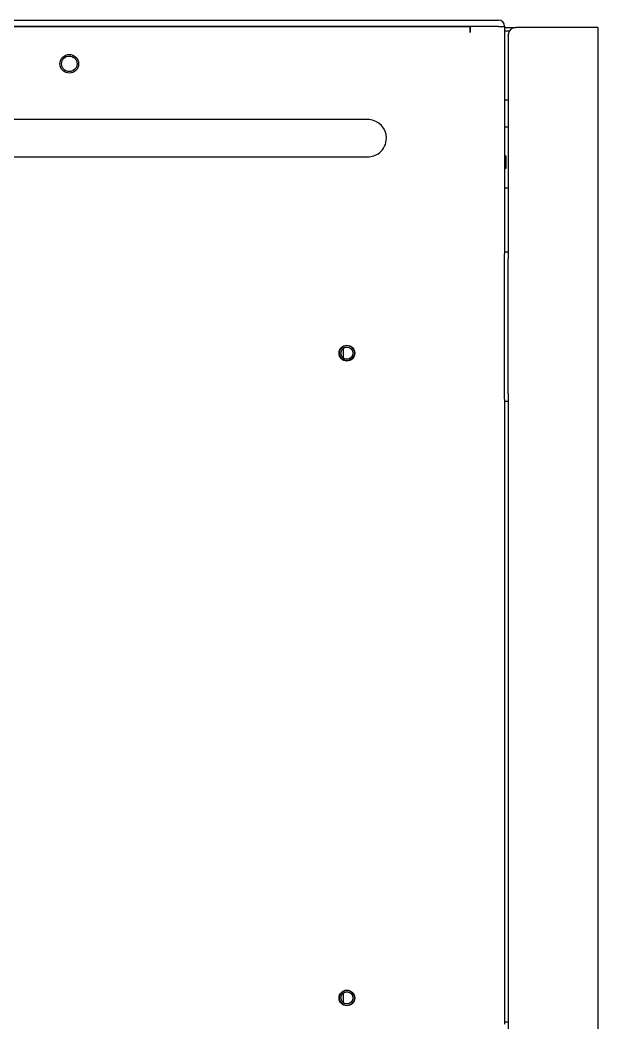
# Model space of a CAD drawing. Header units: inches. Extents: x 0 to 34, y 0 to 22.
# Drawn here: x 25.434 to 26.27, y 5.043 to 6.493 of the extents above; entities that cross this region are included whole.
import ezdxf
from ezdxf.enums import TextEntityAlignment as Align

# ---------------------------------------------------------------- set-up
doc = ezdxf.new("R2010")
doc.units = ezdxf.units.IN
doc.header["$MEASUREMENT"] = 0
doc.layers.add('PSYMS', color=7, linetype='Continuous')
doc.styles.add('WD', font='romans.shx')

# ---------------------------------------------------------------- blocks, each defined once
blk = doc.blocks.new('HDV1_RIB30')
at = {"color": 7, "linetype": 'Continuous'}
for p, q in [((0.3697, 2.0021), (1.6118, 2.0021)), ((0.3697, 1.9934), (1.6118, 1.9934)), ((0.4108, 1.9929), (1.5707, 1.9929)), ((1.6118, 1.9929), (1.5707, 1.9929)), ((1.5707, 1.9842), (1.5707, 1.9929)), ((1.5707, 1.9929), (1.5707, 1.9842)), ((1.6118, 1.9934), (1.6118, 1.9929)), ((1.6118, 1.9929), (1.6205, 1.9929)), ((1.6118, 1.9929), (1.6118, 1.9929)), ((1.6118, 1.9929), (1.6205, 1.9929)), ((1.6205, 1.9934), (1.6205, 1.9929)), ((1.6205, 1.9929), (1.6205, 1.9929)), ((1.6205, 1.9929), (1.6205, 1.6639)), ((1.6205, 1.9913), (1.6313, 1.9913)), ((1.6313, 1.9913), (1.6367, 1.9913)), ((1.7502, 1.9913), (1.6367, 1.9913)), ((1.6367, 1.9913), (1.6367, 1.9913)), ((1.7556, 1.9913), (1.7502, 1.9913)), ((1.7556, 1.9913), (1.7556, 1.9858)), ((1.5707, 1.9842), (1.5707, 1.9842)), ((1.6273, 1.9859), (1.6205, 1.9859)), ((1.6259, 1.9804), (1.6259, 1.9809)), ((1.6259, 1.9804), (1.6259, 1.6669)), ((1.6259, 1.9804), (1.6259, 1.6669)), ((1.7556, 1.9858), (1.7556, 0.0183)), ((1.6259, 1.8864), (1.6205, 1.8864)), ((1.3551, 1.8583), (0.8415, 1.8583)), ((1.4226, 1.8583), (1.3551, 1.8583)), ((1.6205, 1.8475), (1.6259, 1.8475)), ((0.8415, 1.8042), (1.3551, 1.8042)), ((1.3551, 1.8042), (1.4226, 1.8042)), ((1.6226, 1.8048), (1.6205, 1.8069)), ((1.6226, 1.7885), (1.6226, 1.8048)), ((1.6205, 1.7864), (1.6226, 1.7885)), ((1.6259, 1.7588), (1.6205, 1.7588)), ((1.6205, 1.6669), (1.6259, 1.6669)), ((1.6205, 1.6561), (1.6205, 1.6639)), ((1.6205, 1.4615), (1.6205, 1.6561)), ((1.6259, 1.6669), (1.6259, 1.6669)), ((1.6259, 1.6669), (1.6259, 1.6561)), ((1.6259, 1.4615), (1.6259, 1.6561)), ((1.387, 1.5273), (1.387, 1.5135)), ((1.6205, 1.4538), (1.6205, 1.4615)), ((1.6205, 1.4538), (1.6205, 0.5503)), ((1.6259, 1.4507), (1.6205, 1.4507)), ((1.6259, 1.4615), (1.6259, 1.4507)), ((1.6259, 1.4507), (1.6259, 1.4507)), ((1.6259, 1.4507), (1.6259, 0.5534)), ((1.6259, 1.4507), (1.6259, 0.5534)), ((1.387, 0.5949), (1.387, 0.5811)), ((1.6205, 0.5534), (1.6259, 0.5534)), ((1.6259, 0.5534), (1.6259, 0.5534)), ((1.6259, 0.5534), (1.6259, 0.5426))]:
    blk.add_line(p, q, dxfattribs=at)
for centre, radius in [((0.9907, 1.9388), 0.0135), ((0.9907, 1.9388), 0.0112), ((1.3924, 1.5204), 0.0114), ((1.3924, 1.5204), 0.0108), ((1.3924, 1.5204), 0.00876), ((1.3924, 0.588), 0.0114), ((1.3924, 0.588), 0.0108), ((1.3924, 0.588), 0.00876)]:
    blk.add_circle(centre, radius, dxfattribs=at)
for centre, radius, start, end in [((1.6118, 1.9934), 0.00866, 0, 90), ((1.6118, 1.9934), 0.0000108, 0, 90), ((1.4226, 1.8312), 0.027, 86.0013, 90), ((1.4226, 1.8312), 0.027, 0, 86.0013), ((1.4226, 1.8312), 0.027, 308.5, 0), ((1.4226, 1.8312), 0.027, 269.28, 308.5)]:
    blk.add_arc(centre, radius, start, end, dxfattribs=at)
for major_axis, start_param, end_param in [((-0.0108, 0), -1.570796, -0.044725), ((0.0108, 0), 1.570796, 3.141593)]:
    blk.add_ellipse((1.6367, 1.9804), major_axis=major_axis, ratio=0.999998, start_param=start_param, end_param=end_param, dxfattribs=at)
at = {"style": 'WD', "width": 0.7}
for tag, p in [('INST', (1.8125, 1.7946)), ('LOC', (1.8125, 1.625)), ('DESC1', (1.8125, 1.4688)), ('DESC2', (1.8125, 1.3125)), ('DESC3', (1.8125, 1.1646)), ('XREF', (1.8125, 0.5938))]:
    blk.add_attdef(tag, text='', height=0.125, dxfattribs=at).set_placement(p, align=Align.TOP_LEFT)
at = {"style": 'WD', "width": 0.8}
blk.add_attdef('TERM01', text='', height=0.125, dxfattribs=at).set_placement((0.75, 1), align=Align.MIDDLE_LEFT)
at = {"style": 'WD', "flags": 1}
blk.add_attdef('X0TERM01', (0.6875, 1), '', height=0.005, dxfattribs=at)
at = {"style": 'WD'}
blk.add_attdef('TAG1', text='', height=0.125, dxfattribs=at).set_placement((1.8125, 1), align=Align.TOP_LEFT)
at = {"style": 'WD', "flags": 9}
for tag, p in [('FAMILY', (2.0172, 0.9648)), ('CAT', (2.0422, 0.9207)), ('MFG', (2.0403, 0.9012)), ('ASSYCODE', (2.0425, 0.8839))]:
    blk.add_attdef(tag, text='', height=0.01, dxfattribs=at).set_placement(p, align=Align.TOP_LEFT)

msp = doc.modelspace()

# ---------------------------------------------------------------- block references
at = {"layer": 'PSYMS'}
msp.add_blockref('HDV1_RIB30', (24.5141, 4.4914), dxfattribs=at)

doc.saveas('drawing.dxf')
